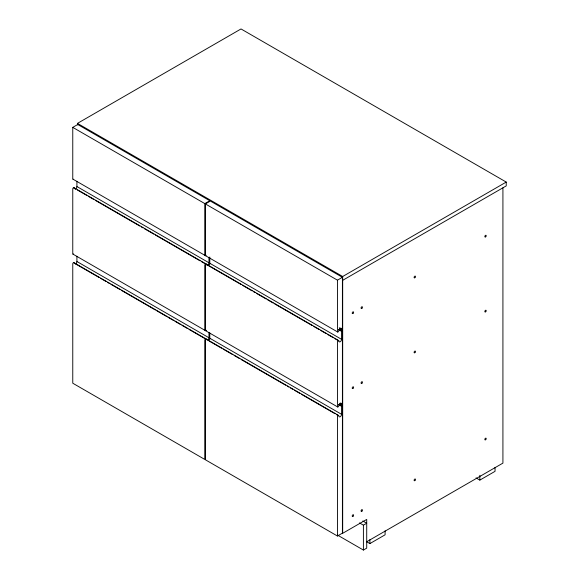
<?xml version="1.0" encoding="UTF-8"?>
<svg xmlns="http://www.w3.org/2000/svg" width="579" height="579" viewBox="0 0 579 579"><rect width="100%" height="100%" fill="white"/><g stroke="black" fill="none" stroke-linecap="round" stroke-linejoin="round"><path stroke-width="0.87" d="M77.463 124.905L77.463 123.378L241.016 28.95L506.234 182.074L506.234 185.902L342.681 280.33M72.766 127.366L77.738 124.492L209.793 200.732L204.821 203.605L72.766 127.366L72.766 178.723A0.977 0.565 -60 0 0 73.28 179.201M206.066 255.686A0.977 0.565 -60 0 1 205.379 255.288L205.379 203.924L210.351 201.051L342.406 277.298L342.406 330.254L341.574 330.732L339.236 329.379M77.463 123.378L342.681 276.501L506.234 182.074M205.379 203.924L337.434 280.164L342.406 277.298M338.454 329.567L341.574 331.369L342.406 330.891L342.406 405.22L341.574 405.698L339.236 404.345M338.454 404.533L341.574 406.335L342.406 405.857L342.406 533.143L337.434 536.016L205.379 459.769L205.379 340.459A0.977 0.565 -60 0 1 206.066 339.265A0.977 0.565 -60 0 1 206.754 339.663M359.494 522.909L363.402 525.167L366.717 523.257L362.809 520.991M366.717 541.756L502.919 463.12L502.919 187.813M366.84 541.828L369.894 543.587L385.093 534.815L385.093 530.827M476.032 477.907L479.846 480.107L495.045 471.335L495.045 467.347M337.586 535.141L363.402 550.05L366.717 548.139L366.717 519.428L342.681 533.302L342.681 276.501M339.236 327.779L341.574 329.133L341.574 330.732M339.28 329.082L342.406 330.891M72.968 179.172L205.024 255.411M205.581 255.73L337.637 331.977M76.913 181.22L76.913 186.539L208.968 262.779A1.954 1.129 -60 0 1 207.586 265.175M209.518 257.785L209.518 263.105L341.574 339.345A1.954 1.129 -60 0 1 340.199 341.733A1.954 1.129 -60 0 1 338.816 340.937L334.908 338.686M73.946 187.69L206.001 263.93M206.558 264.248L338.614 340.488M73.634 253.957A0.977 0.565 -60 0 1 72.766 253.689L72.766 188.935A0.977 0.565 -60 0 1 73.461 187.734A0.977 0.565 -60 0 1 74.148 188.132L75.711 189.036M77.275 189.941L86.647 195.355M88.211 196.252L93.682 199.415M95.245 200.312L139.785 226.027M141.348 226.932L142.912 227.837M144.475 228.734L153.848 234.148M155.411 235.052L199.95 260.767M201.514 261.672L206.204 264.379A1.954 1.129 -60 0 0 206.254 264.762M207.535 265.146L241.139 284.55M242.702 285.447L252.082 290.861M253.638 291.765L255.201 292.67M256.765 293.567L266.145 298.981M267.708 299.886L273.179 303.041M274.743 303.946L312.247 325.601M313.811 326.505L319.282 329.661M320.838 330.566L326.31 333.721M327.873 334.626L333.345 337.781M340.011 403.201L341.574 404.106L341.574 405.698M340.061 404.504L342.406 405.857M72.968 254.138L205.024 330.377M205.581 330.703L337.637 406.943M76.913 256.193L76.913 261.505L208.968 337.752A1.954 1.129 -60 0 1 207.586 340.141M209.518 332.751L209.518 338.071L341.574 414.311A1.954 1.129 -60 0 1 340.199 416.706A1.954 1.129 -60 0 1 338.816 415.903A0.977 0.565 -60 0 0 338.122 415.505A0.977 0.565 -60 0 0 337.434 416.706L337.434 536.016M73.946 262.656L206.001 338.896M206.558 339.214L338.614 415.461M99.154 277.536L74.148 263.105A0.977 0.565 -60 0 0 73.461 262.707A0.977 0.565 -60 0 0 72.766 263.901L72.766 383.211L204.821 459.451L204.821 340.141A0.977 0.565 -60 0 1 205.516 338.947A0.977 0.565 -60 0 1 206.204 339.345A1.954 1.129 -60 0 0 206.254 339.728M100.717 278.441L106.189 281.597M107.745 282.501L109.308 283.406M110.871 284.303L120.251 289.717M121.814 290.622L155.411 310.018M156.974 310.923L166.354 316.337M167.917 317.241L173.389 320.397M174.952 321.302L180.416 324.457M181.98 325.362L187.451 328.517M189.015 329.422L205.422 338.896M209.099 341.017L221.605 348.232M223.168 349.137L232.541 354.551M234.104 355.455L239.576 358.611M241.139 359.516L285.679 385.23M287.242 386.128L288.805 387.033M290.368 387.937L292.713 389.291M294.277 390.188L299.741 393.351M301.304 394.248L334.908 413.652M336.471 414.55L338.035 415.454M479.846 475.323L479.846 480.107M369.894 539.599L369.894 543.587M363.402 525.167L363.402 550.05M341.574 331.369L341.574 339.345M341.574 406.335L341.574 414.311M337.434 280.164L337.434 331.528A0.977 0.565 -60 0 0 338.122 331.926A0.977 0.565 -60 0 0 338.816 330.732A1.954 1.129 -60 0 1 340.199 328.336A1.954 1.129 -60 0 1 341.574 329.133M209.793 257.018L209.793 264.176M209.793 332.903L209.793 339.229M208.968 257.467L208.968 262.779M208.968 332.433L208.968 337.752M204.821 203.605L204.821 254.97A0.977 0.565 -60 0 0 205.856 255.057M206.413 330.348A0.977 0.565 -60 0 1 205.379 330.254L205.379 265.493A0.977 0.565 -60 0 1 206.066 264.299A0.977 0.565 -60 0 1 206.754 264.697A1.954 1.129 -60 0 0 206.804 265.081M338.816 340.937A0.977 0.565 -60 0 0 338.122 340.539A0.977 0.565 -60 0 0 337.434 341.733L337.434 406.494A0.977 0.565 -60 0 0 338.122 406.892A0.977 0.565 -60 0 0 338.816 405.698A1.954 1.129 -60 0 1 340.199 403.302A1.954 1.129 -60 0 1 341.574 404.106M209.518 263.105A1.954 1.129 -60 0 1 208.136 265.493M209.518 338.071A1.954 1.129 -60 0 1 208.136 340.459M76.913 261.505A1.954 1.129 -60 0 1 75.531 263.901M205.856 330.03A0.977 0.565 -60 0 1 204.821 329.936L204.821 265.175A0.977 0.565 -60 0 1 205.516 263.981A0.977 0.565 -60 0 1 206.204 264.379M76.913 186.539A1.954 1.129 -60 0 1 75.169 189.087M74.192 188.522A1.954 1.129 -60 0 1 74.148 188.132M414.825 277.754A0.977 0.565 -60 0 0 415.367 276.212A0.977 0.565 -60 0 0 414.173 276.972A0.977 0.565 -60 0 0 414.825 277.754M352.929 313.492A0.977 0.565 -60 0 0 353.487 311.943A0.977 0.565 -60 0 0 352.293 312.682A0.977 0.565 -60 0 0 352.929 313.492M485.68 236.818A0.977 0.565 -60 0 0 486.005 235.306A0.977 0.565 -60 0 0 484.847 236.312A0.977 0.565 -60 0 0 485.68 236.818M361.926 308.267A0.977 0.565 -60 0 0 362.23 306.754A0.977 0.565 -60 0 0 361.079 307.782A0.977 0.565 -60 0 0 361.926 308.267M361.926 383.24A0.977 0.565 -60 0 0 362.23 381.72A0.977 0.565 -60 0 0 361.079 382.748A0.977 0.565 -60 0 0 361.926 383.24M485.68 311.784A0.977 0.565 -60 0 0 486.005 310.272A0.977 0.565 -60 0 0 484.847 311.278A0.977 0.565 -60 0 0 485.68 311.784M352.929 388.458A0.977 0.565 -60 0 0 353.487 386.917A0.977 0.565 -60 0 0 352.293 387.648A0.977 0.565 -60 0 0 352.929 388.458M414.825 352.72A0.977 0.565 -60 0 0 415.367 351.178A0.977 0.565 -60 0 0 414.173 351.938A0.977 0.565 -60 0 0 414.825 352.72M414.825 480.642A0.977 0.565 -60 0 0 415.367 479.101A0.977 0.565 -60 0 0 414.173 479.861A0.977 0.565 -60 0 0 414.825 480.642M352.929 516.381A0.977 0.565 -60 0 0 353.487 514.84A0.977 0.565 -60 0 0 352.293 515.571A0.977 0.565 -60 0 0 352.929 516.381M485.68 439.707A0.977 0.565 -60 0 0 486.005 438.194A0.977 0.565 -60 0 0 484.847 439.2A0.977 0.565 -60 0 0 485.68 439.707M361.926 511.163A0.977 0.565 -60 0 0 362.23 509.65A0.977 0.565 -60 0 0 361.079 510.671A0.977 0.565 -60 0 0 361.926 511.163"/></g></svg>
